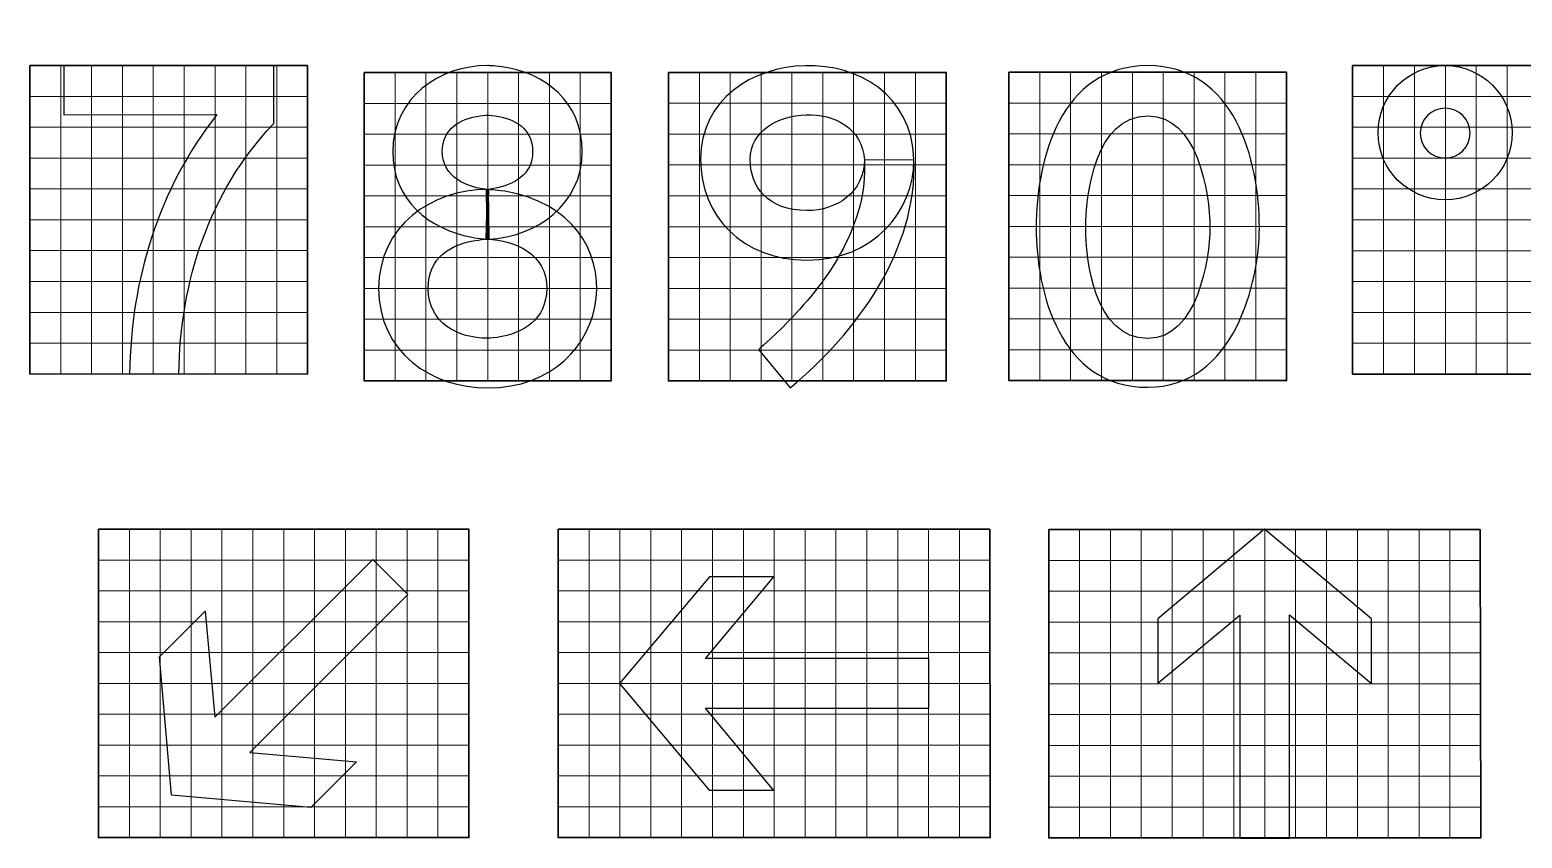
# Model space of a CAD drawing. Header units: millimetres. Extents: x -151 to 54, y -46 to 128.
# Drawn here: x -71.2 to -6.7, y 55.5 to 90.4 of the extents above; entities that cross this region are included whole.
import ezdxf

# ---------------------------------------------------------------- set-up
doc = ezdxf.new("R2010")
doc.units = ezdxf.units.MM
doc.header["$MEASUREMENT"] = 0
doc.layers.add('ESQUEMA', color=7, linetype='Continuous')

msp = doc.modelspace()

# ---------------------------------------------------------------- linework, layer by layer
at = {"layer": 'ESQUEMA', "color": 250}
for points, knots in [([(-39.7026, 76.5731), (-39.7026, 76.5731), (-39.1526, 77.0292), (-38.4372, 77.7644), (-38.4372, 77.7644), (-36.6285, 79.6239), (-34.9934, 82.0175), (-35.1324, 84.7501), (-35.1324, 84.7501), (-35.2742, 87.5456), (-40.0663, 87.1857), (-40.0656, 84.7988), (-40.0656, 84.7988), (-40.0649, 83.5895), (-39.3054, 82.5869), (-37.6135, 82.5784), (-37.6135, 82.5784), (-36.3096, 82.5721), (-35.1437, 83.3842), (-35.132, 84.7759), (-35.132, 84.7759), (-35.132, 84.7759), (-32.9917, 84.7576), (-32.9917, 84.7576), (-32.9917, 84.7576), (-33.0104, 82.5837), (-34.6992, 80.424), (-37.6241, 80.4381), (-37.6241, 80.4381), (-40.4039, 80.4519), (-42.2056, 82.3234), (-42.2063, 84.7981), (-42.2063, 84.7981), (-42.2077, 89.9801), (-33.2168, 90.3882), (-32.9924, 84.8101), (-32.9924, 84.8101), (-32.8344, 80.9013), (-35.4559, 77.3016), (-38.3377, 74.9239), (-38.3377, 74.9239), (-38.3377, 74.9239), (-39.7026, 76.5731), (-39.7026, 76.5731)], [0, 0, 0, 0, 0.0833333, 0.0833333, 0.0833333, 0.0833333, 0.1666667, 0.1666667, 0.1666667, 0.1666667, 0.25, 0.25, 0.25, 0.25, 0.3333333, 0.3333333, 0.3333333, 0.3333333, 0.4166667, 0.4166667, 0.4166667, 0.4166667, 0.5, 0.5, 0.5, 0.5, 0.5833333, 0.5833333, 0.5833333, 0.5833333, 0.6666667, 0.6666667, 0.6666667, 0.6666667, 0.75, 0.75, 0.75, 0.75, 0.8333333, 0.8333333, 0.8333333, 0.8333333, 1, 1, 1, 1]), ([(-60.6323, 86.3375), (-60.6323, 86.3375), (-60.6573, 86.3121), (-60.6573, 86.3121), (-60.6573, 86.3121), (-63.44, 83.3767), (-64.6712, 79.4993), (-64.7298, 75.5161), (-64.7298, 75.5161), (-64.7298, 75.5161), (-66.8542, 75.5161), (-66.8542, 75.5161), (-66.8542, 75.5161), (-66.7943, 79.6235), (-65.6269, 83.4687), (-63.0912, 86.7249), (-63.0912, 86.7249), (-63.0912, 86.7249), (-69.7011, 86.7214), (-69.7011, 86.7214), (-69.7011, 86.7214), (-69.7011, 86.7214), (-69.7022, 88.8408), (-69.7022, 88.8408), (-69.7022, 88.8408), (-69.7022, 88.8408), (-60.6323, 88.8408), (-60.6323, 88.8408), (-60.6323, 88.8408), (-60.6323, 88.8408), (-60.6323, 86.3375), (-60.6323, 86.3375)], [0, 0, 0, 0, 0.1111111, 0.1111111, 0.1111111, 0.1111111, 0.2222222, 0.2222222, 0.2222222, 0.2222222, 0.3333333, 0.3333333, 0.3333333, 0.3333333, 0.4444444, 0.4444444, 0.4444444, 0.4444444, 0.5555556, 0.5555556, 0.5555556, 0.5555556, 0.6666667, 0.6666667, 0.6666667, 0.6666667, 0.7777778, 0.7777778, 0.7777778, 0.7777778, 1, 1, 1, 1]), ([(-50.7851, 88.7907), (-48.9062, 88.5286), (-47.3149, 87.2752), (-47.3149, 85.1285), (-47.3149, 85.1285), (-47.3149, 82.8379), (-49.2978, 81.4342), (-51.3496, 81.3457), (-51.3496, 81.3457), (-51.3496, 81.3457), (-51.3827, 83.4842), (-51.3827, 83.4842), (-51.3827, 83.4842), (-51.3827, 83.4842), (-51.0945, 83.481), (-50.662, 83.4098), (-50.662, 83.4098), (-44.766, 82.4439), (-45.7796, 74.8771), (-51.4053, 74.9216), (-51.4053, 74.9216), (-53.8208, 74.9036), (-56.1043, 76.4593), (-56.1043, 79.2092), (-56.1043, 79.2092), (-56.1043, 81.9045), (-53.8225, 83.4955), (-51.4088, 83.4846), (-51.4088, 83.4846), (-51.4088, 83.4846), (-51.4625, 81.3457), (-51.4625, 81.3457), (-51.4625, 81.3457), (-51.4625, 81.3457), (-51.7105, 81.357), (-52.0816, 81.4293), (-52.0816, 81.4293), (-53.9365, 81.7902), (-55.4972, 83.0076), (-55.4972, 85.1285), (-55.4972, 85.1285), (-55.4972, 87.454), (-53.4617, 88.857), (-51.4064, 88.8404), (-51.4064, 88.8404), (-51.4064, 88.8404), (-51.158, 88.8429), (-50.7851, 88.7907)], [0, 0, 0, 0, 0.0769231, 0.0769231, 0.0769231, 0.0769231, 0.1538462, 0.1538462, 0.1538462, 0.1538462, 0.2307692, 0.2307692, 0.2307692, 0.2307692, 0.3076923, 0.3076923, 0.3076923, 0.3076923, 0.3846154, 0.3846154, 0.3846154, 0.3846154, 0.4615385, 0.4615385, 0.4615385, 0.4615385, 0.5384615, 0.5384615, 0.5384615, 0.5384615, 0.6153846, 0.6153846, 0.6153846, 0.6153846, 0.6923077, 0.6923077, 0.6923077, 0.6923077, 0.7692308, 0.7692308, 0.7692308, 0.7692308, 0.8461538, 0.8461538, 0.8461538, 0.8461538, 1, 1, 1, 1]), ([(-27.7171, 81.8383), (-27.7171, 84.7826), (-26.6588, 88.8406), (-22.8985, 88.8406), (-22.8985, 88.8406), (-19.1644, 88.8406), (-18.0789, 84.7823), (-18.0789, 81.8383), (-18.0789, 81.8383), (-18.0789, 79.5111), (-19.1644, 74.9415), (-22.8985, 74.9415), (-22.8985, 74.9415), (-26.6881, 74.9415), (-27.7171, 79.0641), (-27.7171, 81.8383)], [0, 0, 0, 0, 0.2, 0.2, 0.2, 0.2, 0.4, 0.4, 0.4, 0.4, 0.6, 0.6, 0.6, 0.6, 1, 1, 1, 1]), ([(-12.9574, 85.9433), (-12.9574, 84.34), (-11.6627, 83.046), (-10.0597, 83.046), (-10.0597, 83.046), (-8.4563, 83.046), (-7.1623, 84.34), (-7.1623, 85.9433), (-7.1623, 85.9433), (-7.1623, 87.5467), (-8.4563, 88.8407), (-10.0597, 88.8407), (-10.0597, 88.8407), (-11.6627, 88.8407), (-12.9574, 87.5467), (-12.9574, 85.9433)], [0, 0, 0, 0, 0.2, 0.2, 0.2, 0.2, 0.4, 0.4, 0.4, 0.4, 0.6, 0.6, 0.6, 0.6, 1, 1, 1, 1]), ([(-11.1311, 85.9243), (-11.1311, 86.518), (-10.652, 86.9974), (-10.0583, 86.9974), (-10.0583, 86.9974), (-9.4646, 86.9974), (-8.9851, 86.518), (-8.9851, 85.9243), (-8.9851, 85.9243), (-8.9851, 85.3306), (-9.4646, 84.8511), (-10.0583, 84.8511), (-10.0583, 84.8511), (-10.652, 84.8511), (-11.1311, 85.3306), (-11.1311, 85.9243)], [0, 0, 0, 0, 0.2, 0.2, 0.2, 0.2, 0.4, 0.4, 0.4, 0.4, 0.6, 0.6, 0.6, 0.6, 1, 1, 1, 1]), ([(-51.0811, 86.6708), (-51.2748, 86.6984), (-51.4039, 86.7001), (-51.4039, 86.7001), (-51.4039, 86.7001), (-51.4039, 86.7001), (-51.5334, 86.698), (-51.7274, 86.6701), (-51.7274, 86.6701), (-52.5525, 86.5537), (-53.3562, 86.1339), (-53.3562, 85.1285), (-53.3562, 85.1285), (-53.3562, 84.0247), (-52.2777, 83.5484), (-51.3475, 83.4831), (-51.3475, 83.4831), (-51.3475, 83.4831), (-51.4011, 81.3439), (-51.4011, 81.3439), (-51.4011, 81.3439), (-51.4011, 81.3439), (-51.5658, 81.3414), (-51.8131, 81.304), (-51.8131, 81.304), (-52.9769, 81.1294), (-53.964, 80.59), (-53.964, 79.2092), (-53.964, 79.2092), (-53.964, 77.7198), (-52.6658, 77.0576), (-51.4141, 77.0619), (-51.4141, 77.0619), (-51.4141, 77.0619), (-51.2409, 77.0644), (-50.994, 77.0996), (-50.994, 77.0996), (-49.8591, 77.2637), (-48.8554, 77.8616), (-48.8484, 79.2156), (-48.8484, 79.2156), (-48.8396, 80.6867), (-50.1886, 81.3026), (-51.4268, 81.3443), (-51.4268, 81.3443), (-51.4268, 81.3443), (-51.4603, 83.4831), (-51.4603, 83.4831), (-51.4603, 83.4831), (-51.4603, 83.4831), (-51.3305, 83.492), (-51.1358, 83.5297), (-51.1358, 83.5297), (-50.2821, 83.6945), (-49.4559, 84.0984), (-49.4559, 85.1285), (-49.4559, 85.1285), (-49.4559, 86.1357), (-50.2542, 86.5555), (-51.0811, 86.6708)], [0, 0, 0, 0, 0.0625, 0.0625, 0.0625, 0.0625, 0.125, 0.125, 0.125, 0.125, 0.1875, 0.1875, 0.1875, 0.1875, 0.25, 0.25, 0.25, 0.25, 0.3125, 0.3125, 0.3125, 0.3125, 0.375, 0.375, 0.375, 0.375, 0.4375, 0.4375, 0.4375, 0.4375, 0.5, 0.5, 0.5, 0.5, 0.5625, 0.5625, 0.5625, 0.5625, 0.625, 0.625, 0.625, 0.625, 0.6875, 0.6875, 0.6875, 0.6875, 0.75, 0.75, 0.75, 0.75, 0.8125, 0.8125, 0.8125, 0.8125, 0.875, 0.875, 0.875, 0.875, 1, 1, 1, 1]), ([(-22.8971, 77.0487), (-20.7512, 77.0487), (-20.2195, 80.5045), (-20.2195, 81.8225), (-20.2195, 81.8225), (-20.2195, 83.3818), (-20.7512, 86.6703), (-22.8971, 86.6703), (-22.8971, 86.6703), (-25.1891, 86.6703), (-25.5775, 83.1972), (-25.5775, 81.8225), (-25.5775, 81.8225), (-25.5775, 80.5041), (-25.2184, 77.0487), (-22.8971, 77.0487)], [0, 0, 0, 0, 0.2, 0.2, 0.2, 0.2, 0.4, 0.4, 0.4, 0.4, 0.6, 0.6, 0.6, 0.6, 1, 1, 1, 1]), ([(-16.7741, 65.1077), (-16.7741, 65.1077), (-16.7738, 55.4585), (-16.7738, 55.4585), (-16.7738, 55.4585), (-16.7738, 55.4585), (-18.9194, 55.4585), (-18.9194, 55.4585), (-18.9194, 55.4585), (-18.9194, 55.4585), (-18.9187, 65.1006), (-18.9187, 65.1006), (-18.9187, 65.1006), (-18.9187, 65.1006), (-22.4588, 62.1577), (-22.4588, 62.1577), (-22.4588, 62.1577), (-22.4588, 62.1577), (-22.4588, 64.9436), (-22.4588, 64.9436), (-22.4588, 64.9436), (-22.4588, 64.9436), (-17.8543, 68.8097), (-17.8543, 68.8097), (-17.8543, 68.8097), (-17.8543, 68.8097), (-13.2372, 64.9316), (-13.2372, 64.9316), (-13.2372, 64.9316), (-13.2372, 64.9316), (-13.2372, 62.1436), (-13.2372, 62.1436), (-13.2372, 62.1436), (-13.2372, 62.1436), (-16.7741, 65.1077), (-16.7741, 65.1077)], [0, 0, 0, 0, 0.1, 0.1, 0.1, 0.1, 0.2, 0.2, 0.2, 0.2, 0.3, 0.3, 0.3, 0.3, 0.4, 0.4, 0.4, 0.4, 0.5, 0.5, 0.5, 0.5, 0.6, 0.6, 0.6, 0.6, 0.7, 0.7, 0.7, 0.7, 0.8, 0.8, 0.8, 0.8, 1, 1, 1, 1]), ([(-61.6641, 59.1652), (-61.6641, 59.1652), (-54.841, 65.9879), (-54.841, 65.9879), (-54.841, 65.9879), (-54.841, 65.9879), (-56.3583, 67.5052), (-56.3583, 67.5052), (-56.3583, 67.5052), (-56.3583, 67.5052), (-63.1757, 60.6867), (-63.1757, 60.6867), (-63.1757, 60.6867), (-63.1757, 60.6867), (-63.598, 65.2711), (-63.598, 65.2711), (-63.598, 65.2711), (-63.598, 65.2711), (-65.5679, 63.3012), (-65.5679, 63.3012), (-65.5679, 63.3012), (-65.5679, 63.3012), (-65.0458, 57.311), (-65.0458, 57.311), (-65.0458, 57.311), (-65.0458, 57.311), (-59.0391, 56.7886), (-59.0391, 56.7886), (-59.0391, 56.7886), (-59.0391, 56.7886), (-57.0674, 58.7599), (-57.0674, 58.7599), (-57.0674, 58.7599), (-57.0674, 58.7599), (-61.6641, 59.1652), (-61.6641, 59.1652)], [0, 0, 0, 0, 0.1, 0.1, 0.1, 0.1, 0.2, 0.2, 0.2, 0.2, 0.3, 0.3, 0.3, 0.3, 0.4, 0.4, 0.4, 0.4, 0.5, 0.5, 0.5, 0.5, 0.6, 0.6, 0.6, 0.6, 0.7, 0.7, 0.7, 0.7, 0.8, 0.8, 0.8, 0.8, 1, 1, 1, 1]), ([(-42.0002, 63.2203), (-42.0002, 63.2203), (-32.3506, 63.2206), (-32.3506, 63.2206), (-32.3506, 63.2206), (-32.3506, 63.2206), (-32.3506, 61.0754), (-32.3506, 61.0754), (-32.3506, 61.0754), (-32.3506, 61.0754), (-41.9931, 61.0761), (-41.9931, 61.0761), (-41.9931, 61.0761), (-41.9931, 61.0761), (-39.0502, 57.5356), (-39.0502, 57.5356), (-39.0502, 57.5356), (-39.0502, 57.5356), (-41.8358, 57.5356), (-41.8358, 57.5356), (-41.8358, 57.5356), (-41.8358, 57.5356), (-45.7019, 62.1404), (-45.7019, 62.1404), (-45.7019, 62.1404), (-45.7019, 62.1404), (-41.8241, 66.7579), (-41.8241, 66.7579), (-41.8241, 66.7579), (-41.8241, 66.7579), (-39.0358, 66.7579), (-39.0358, 66.7579), (-39.0358, 66.7579), (-39.0358, 66.7579), (-42.0002, 63.2203), (-42.0002, 63.2203)], [0, 0, 0, 0, 0.1, 0.1, 0.1, 0.1, 0.2, 0.2, 0.2, 0.2, 0.3, 0.3, 0.3, 0.3, 0.4, 0.4, 0.4, 0.4, 0.5, 0.5, 0.5, 0.5, 0.6, 0.6, 0.6, 0.6, 0.7, 0.7, 0.7, 0.7, 0.8, 0.8, 0.8, 0.8, 1, 1, 1, 1])]:
    msp.add_open_spline(points, degree=3, knots=knots, dxfattribs=at)
at = {"layer": 'ESQUEMA', "color": 154, "lineweight": 30}
for points in [[(-71.1636, 88.8412), (-71.1636, 88.8412), (-59.1709, 88.8402), (-59.1709, 88.8402), (-59.1709, 88.8402), (-59.1709, 88.8402), (-59.1709, 75.5161), (-59.1709, 75.5161), (-59.1709, 75.5161), (-59.1709, 75.5161), (-71.1636, 75.5154), (-71.1636, 75.5154), (-71.1636, 75.5154), (-71.1636, 75.5154), (-71.1636, 88.8412), (-71.1636, 88.8412)], [(-56.7266, 88.544), (-56.7266, 88.544), (-46.066, 88.5429), (-46.066, 88.5429), (-46.066, 88.5429), (-46.066, 88.5429), (-46.066, 75.2188), (-46.066, 75.2188), (-46.066, 75.2188), (-46.066, 75.2188), (-56.7266, 75.2181), (-56.7266, 75.2181), (-56.7266, 75.2181), (-56.7266, 75.2181), (-56.7266, 88.544), (-56.7266, 88.544)], [(-43.5921, 88.5453), (-43.5921, 88.5453), (-31.5991, 88.5443), (-31.5991, 88.5443), (-31.5991, 88.5443), (-31.5991, 88.5443), (-31.5991, 75.2198), (-31.5991, 75.2198), (-31.5991, 75.2198), (-31.5991, 75.2198), (-43.5921, 75.2191), (-43.5921, 75.2191), (-43.5921, 75.2191), (-43.5921, 75.2191), (-43.5921, 88.5453), (-43.5921, 88.5453)], [(-28.8944, 88.5539), (-28.8944, 88.5539), (-16.902, 88.5532), (-16.902, 88.5532), (-16.902, 88.5532), (-16.902, 88.5532), (-16.902, 75.2288), (-16.902, 75.2288), (-16.902, 75.2288), (-16.902, 75.2288), (-28.8944, 75.2281), (-28.8944, 75.2281), (-28.8944, 75.2281), (-28.8944, 75.2281), (-28.8944, 88.5539), (-28.8944, 88.5539)], [(-14.0653, 88.8407), (-14.0653, 88.8407), (-6.054, 88.8397), (-6.054, 88.8397), (-6.054, 88.8397), (-6.054, 88.8397), (-6.054, 75.5153), (-6.054, 75.5153), (-6.054, 75.5153), (-6.054, 75.5153), (-14.0653, 75.5146), (-14.0653, 75.5146), (-14.0653, 75.5146), (-14.0653, 75.5146), (-14.0653, 88.8407), (-14.0653, 88.8407)], [(-68.2001, 68.8097), (-68.2001, 68.8097), (-52.209, 68.8087), (-52.209, 68.8087), (-52.209, 68.8087), (-52.209, 68.8087), (-52.209, 55.4843), (-52.209, 55.4843), (-52.209, 55.4843), (-52.209, 55.4843), (-68.2001, 55.4839), (-68.2001, 55.4839), (-68.2001, 55.4839), (-68.2001, 55.4839), (-68.2001, 68.8097), (-68.2001, 68.8097)], [(-48.3543, 68.8097), (-48.3543, 68.8097), (-29.7202, 68.8087), (-29.7202, 68.8087), (-29.7202, 68.8087), (-29.7202, 68.8087), (-29.6987, 55.4843), (-29.6987, 55.4843), (-29.6987, 55.4843), (-29.6987, 55.4843), (-48.3543, 55.4839), (-48.3543, 55.4839), (-48.3543, 55.4839), (-48.3543, 55.4839), (-48.3543, 68.8097), (-48.3543, 68.8097)], [(-27.1759, 68.797), (-27.1759, 68.797), (-8.5419, 68.7959), (-8.5419, 68.7959), (-8.5419, 68.7959), (-8.5419, 68.7959), (-8.52, 55.4715), (-8.52, 55.4715), (-8.52, 55.4715), (-8.52, 55.4715), (-27.1759, 55.4712), (-27.1759, 55.4712), (-27.1759, 55.4712), (-27.1759, 55.4712), (-27.1759, 68.797), (-27.1759, 68.797)]]:
    msp.add_open_spline(points, degree=3, knots=[0, 0, 0, 0, 0.2, 0.2, 0.2, 0.2, 0.4, 0.4, 0.4, 0.4, 0.6, 0.6, 0.6, 0.6, 1, 1, 1, 1], dxfattribs=at)
at = {"layer": 'ESQUEMA', "color": 154, "lineweight": 15}
for points in [[(-69.8307, 88.8411), (-69.8307, 88.8411), (-69.8307, 75.5156), (-69.8307, 75.5156)], [(-68.4985, 88.8411), (-68.4985, 88.8411), (-68.4985, 75.5156), (-68.4985, 75.5156)], [(-67.1659, 88.8409), (-67.1659, 88.8409), (-67.1659, 75.5154), (-67.1659, 75.5154)], [(-65.833, 88.8407), (-65.833, 88.8407), (-65.833, 75.5156), (-65.833, 75.5156)], [(-64.5011, 88.8407), (-64.5011, 88.8407), (-64.5011, 75.5156), (-64.5011, 75.5156)], [(-63.1682, 88.8407), (-63.1682, 88.8407), (-63.1682, 75.516), (-63.1682, 75.516)], [(-61.836, 88.8404), (-61.836, 88.8404), (-61.836, 75.5156), (-61.836, 75.5156)], [(-60.5031, 88.8404), (-60.5031, 88.8404), (-60.5031, 75.516), (-60.5031, 75.516)], [(-55.3933, 88.5438), (-55.3933, 88.5438), (-55.3933, 75.2179), (-55.3933, 75.2179)], [(-54.0611, 88.5436), (-54.0611, 88.5436), (-54.0611, 75.2181), (-54.0611, 75.2181)], [(-52.7282, 88.5436), (-52.7282, 88.5436), (-52.7282, 75.2181), (-52.7282, 75.2181)], [(-51.3957, 88.5434), (-51.3957, 88.5434), (-51.3957, 75.2183), (-51.3957, 75.2183)], [(-50.0638, 88.5432), (-50.0638, 88.5432), (-50.0638, 75.2185), (-50.0638, 75.2185)], [(-48.7308, 88.5432), (-48.7308, 88.5432), (-48.7308, 75.2185), (-48.7308, 75.2185)], [(-47.3983, 88.5431), (-47.3983, 88.5431), (-47.3983, 75.2183), (-47.3983, 75.2183)], [(-42.2592, 88.5452), (-42.2592, 88.5452), (-42.2592, 75.2193), (-42.2592, 75.2193)], [(-40.927, 88.545), (-40.927, 88.545), (-40.927, 75.2195), (-40.927, 75.2195)], [(-39.5945, 88.545), (-39.5945, 88.545), (-39.5945, 75.2195), (-39.5945, 75.2195)], [(-38.2616, 88.5448), (-38.2616, 88.5448), (-38.2616, 75.2197), (-38.2616, 75.2197)], [(-36.9297, 88.5446), (-36.9297, 88.5446), (-36.9297, 75.2195), (-36.9297, 75.2195)], [(-35.5968, 88.5446), (-35.5968, 88.5446), (-35.5968, 75.2198), (-35.5968, 75.2198)], [(-34.2642, 88.5444), (-34.2642, 88.5444), (-34.2642, 75.2197), (-34.2642, 75.2197)], [(-32.932, 88.5443), (-32.932, 88.5443), (-32.932, 75.2199), (-32.932, 75.2199)], [(-27.5621, 88.5538), (-27.5621, 88.5538), (-27.5621, 75.2283), (-27.5621, 75.2283)], [(-26.2295, 88.5538), (-26.2295, 88.5538), (-26.2295, 75.2286), (-26.2295, 75.2286)], [(-24.897, 88.5538), (-24.897, 88.5538), (-24.897, 75.2286), (-24.897, 75.2286)], [(-23.5644, 88.5536), (-23.5644, 88.5536), (-23.5644, 75.2285), (-23.5644, 75.2285)], [(-22.2319, 88.5536), (-22.2319, 88.5536), (-22.2319, 75.2285), (-22.2319, 75.2285)], [(-20.8993, 88.5532), (-20.8993, 88.5532), (-20.8993, 75.2285), (-20.8993, 75.2285)], [(-19.5667, 88.5532), (-19.5667, 88.5532), (-19.5667, 75.2285), (-19.5667, 75.2285)], [(-18.2345, 88.5532), (-18.2345, 88.5532), (-18.2345, 75.2285), (-18.2345, 75.2285)], [(-12.7158, 88.8404), (-12.7158, 88.8404), (-12.7158, 75.5146), (-12.7158, 75.5146)], [(-11.3833, 88.8404), (-11.3833, 88.8404), (-11.3833, 75.5149), (-11.3833, 75.5149)], [(-10.0514, 88.8404), (-10.0514, 88.8404), (-10.0514, 75.5149), (-10.0514, 75.5149)], [(-8.7185, 88.84), (-8.7185, 88.84), (-8.7185, 75.5149), (-8.7185, 75.5149)], [(-7.3863, 88.84), (-7.3863, 88.84), (-7.3863, 75.5149), (-7.3863, 75.5149)], [(-71.1636, 87.5089), (-71.1636, 87.5089), (-59.1709, 87.5089), (-59.1709, 87.5089)], [(-56.7266, 87.2115), (-56.7266, 87.2115), (-46.066, 87.2115), (-46.066, 87.2115)], [(-43.5921, 87.2129), (-43.5921, 87.2129), (-31.5991, 87.2129), (-31.5991, 87.2129)], [(-28.8944, 87.2215), (-28.8944, 87.2215), (-16.902, 87.2215), (-16.902, 87.2215)], [(-14.0491, 87.5082), (-14.0491, 87.5082), (-6.0541, 87.5082), (-6.0541, 87.5082)], [(-71.1636, 86.1761), (-71.1636, 86.1761), (-59.1709, 86.1761), (-59.1709, 86.1761)], [(-56.7266, 85.8788), (-56.7266, 85.8788), (-46.066, 85.8788), (-46.066, 85.8788)], [(-43.5921, 85.88), (-43.5921, 85.88), (-31.5991, 85.88), (-31.5991, 85.88)], [(-28.8944, 85.8888), (-28.8944, 85.8888), (-16.902, 85.8888), (-16.902, 85.8888)], [(-14.0491, 86.1754), (-14.0491, 86.1754), (-6.0541, 86.1754), (-6.0541, 86.1754)], [(-71.1636, 84.8434), (-71.1636, 84.8434), (-59.1709, 84.8434), (-59.1709, 84.8434)], [(-56.7266, 84.5459), (-56.7266, 84.5459), (-46.066, 84.5459), (-46.066, 84.5459)], [(-43.5921, 84.5471), (-43.5921, 84.5471), (-31.5991, 84.5471), (-31.5991, 84.5471)], [(-28.8944, 84.5563), (-28.8944, 84.5563), (-16.902, 84.5563), (-16.902, 84.5563)], [(-14.0491, 84.8427), (-14.0491, 84.8427), (-6.0541, 84.8427), (-6.0541, 84.8427)], [(-71.1636, 83.5108), (-71.1636, 83.5108), (-59.1709, 83.5108), (-59.1709, 83.5108)], [(-56.7266, 83.2133), (-56.7266, 83.2133), (-46.066, 83.2133), (-46.066, 83.2133)], [(-43.5921, 83.2147), (-43.5921, 83.2147), (-31.5991, 83.2147), (-31.5991, 83.2147)], [(-28.8944, 83.2237), (-28.8944, 83.2237), (-16.902, 83.2237), (-16.902, 83.2237)], [(-14.0491, 83.5101), (-14.0491, 83.5101), (-6.0541, 83.5101), (-6.0541, 83.5101)], [(-71.1636, 82.1784), (-71.1636, 82.1784), (-59.1709, 82.1784), (-59.1709, 82.1784)], [(-56.7266, 81.8808), (-56.7266, 81.8808), (-46.066, 81.8808), (-46.066, 81.8808)], [(-43.5921, 81.8822), (-43.5921, 81.8822), (-31.5991, 81.8822), (-31.5991, 81.8822)], [(-28.8944, 81.8911), (-28.8944, 81.8911), (-16.902, 81.8911), (-16.902, 81.8911)], [(-14.0491, 82.1778), (-14.0491, 82.1778), (-6.0541, 82.1778), (-6.0541, 82.1778)], [(-71.1636, 80.8455), (-71.1636, 80.8455), (-59.1709, 80.8455), (-59.1709, 80.8455)], [(-56.7266, 80.5482), (-56.7266, 80.5482), (-46.066, 80.5482), (-46.066, 80.5482)], [(-43.5921, 80.5496), (-43.5921, 80.5496), (-31.5991, 80.5496), (-31.5991, 80.5496)], [(-28.8944, 80.5582), (-28.8944, 80.5582), (-16.902, 80.5582), (-16.902, 80.5582)], [(-14.0491, 80.8449), (-14.0491, 80.8449), (-6.0541, 80.8449), (-6.0541, 80.8449)], [(-71.1636, 79.5128), (-71.1636, 79.5128), (-59.1709, 79.5128), (-59.1709, 79.5128)], [(-14.0491, 79.5121), (-14.0491, 79.5121), (-6.0541, 79.5121), (-6.0541, 79.5121)], [(-56.7266, 79.2157), (-56.7266, 79.2157), (-46.066, 79.2157), (-46.066, 79.2157)], [(-43.5921, 79.217), (-43.5921, 79.217), (-31.5991, 79.217), (-31.5991, 79.217)], [(-28.8944, 79.2256), (-28.8944, 79.2256), (-16.902, 79.2256), (-16.902, 79.2256)], [(-71.1636, 78.1804), (-71.1636, 78.1804), (-59.1709, 78.1804), (-59.1709, 78.1804)], [(-14.0491, 78.1797), (-14.0491, 78.1797), (-6.0541, 78.1797), (-6.0541, 78.1797)], [(-56.7266, 77.8829), (-56.7266, 77.8829), (-46.066, 77.8829), (-46.066, 77.8829)], [(-43.5921, 77.8841), (-43.5921, 77.8841), (-31.5991, 77.8841), (-31.5991, 77.8841)], [(-28.8944, 77.8931), (-28.8944, 77.8931), (-16.902, 77.8931), (-16.902, 77.8931)], [(-71.1636, 76.8477), (-71.1636, 76.8477), (-59.1709, 76.8477), (-59.1709, 76.8477)], [(-14.0491, 76.8471), (-14.0491, 76.8471), (-6.0541, 76.8471), (-6.0541, 76.8471)], [(-56.7266, 76.5502), (-56.7266, 76.5502), (-46.066, 76.5502), (-46.066, 76.5502)], [(-43.5921, 76.5516), (-43.5921, 76.5516), (-31.5991, 76.5516), (-31.5991, 76.5516)], [(-28.8944, 76.5605), (-28.8944, 76.5605), (-16.902, 76.5605), (-16.902, 76.5605)], [(-66.8672, 68.8096), (-66.8672, 68.8096), (-66.8672, 55.4837), (-66.8672, 55.4837)], [(-65.5347, 68.8094), (-65.5347, 68.8094), (-65.5347, 55.4839), (-65.5347, 55.4839)], [(-64.2021, 68.8092), (-64.2021, 68.8092), (-64.2021, 55.4841), (-64.2021, 55.4841)], [(-62.8699, 68.8092), (-62.8699, 68.8092), (-62.8699, 55.4841), (-62.8699, 55.4841)], [(-61.537, 68.8091), (-61.537, 68.8091), (-61.537, 55.4839), (-61.537, 55.4839)], [(-60.2048, 68.8089), (-60.2048, 68.8089), (-60.2048, 55.4841), (-60.2048, 55.4841)], [(-58.8718, 68.8089), (-58.8718, 68.8089), (-58.8718, 55.4841), (-58.8718, 55.4841)], [(-57.5393, 68.8087), (-57.5393, 68.8087), (-57.5393, 55.4839), (-57.5393, 55.4839)], [(-56.207, 68.8085), (-56.207, 68.8085), (-56.207, 55.4841), (-56.207, 55.4841)], [(-54.8745, 68.8087), (-54.8745, 68.8087), (-54.8745, 55.4839), (-54.8745, 55.4839)], [(-53.5423, 68.8085), (-53.5423, 68.8085), (-53.5423, 55.4841), (-53.5423, 55.4841)], [(-47.0214, 68.8096), (-47.0214, 68.8096), (-47.0214, 55.4837), (-47.0214, 55.4837)], [(-45.6892, 68.8094), (-45.6892, 68.8094), (-45.6892, 55.4839), (-45.6892, 55.4839)], [(-44.3563, 68.8092), (-44.3563, 68.8092), (-44.3563, 55.4841), (-44.3563, 55.4841)], [(-43.0241, 68.8092), (-43.0241, 68.8092), (-43.0241, 55.4841), (-43.0241, 55.4841)], [(-41.6915, 68.8091), (-41.6915, 68.8091), (-41.6915, 55.4839), (-41.6915, 55.4839)], [(-40.3589, 68.8089), (-40.3589, 68.8089), (-40.3589, 55.4841), (-40.3589, 55.4841)], [(-39.0264, 68.8089), (-39.0264, 68.8089), (-39.0264, 55.4841), (-39.0264, 55.4841)], [(-37.6938, 68.8087), (-37.6938, 68.8087), (-37.6938, 55.4839), (-37.6938, 55.4839)], [(-36.3612, 68.8085), (-36.3612, 68.8085), (-36.3612, 55.4841), (-36.3612, 55.4841)], [(-35.0287, 68.8087), (-35.0287, 68.8087), (-35.0287, 55.4839), (-35.0287, 55.4839)], [(-33.6961, 68.8085), (-33.6961, 68.8085), (-33.6961, 55.4841), (-33.6961, 55.4841)], [(-32.3639, 68.8087), (-32.3639, 68.8087), (-32.3639, 55.4839), (-32.3639, 55.4839)], [(-31.031, 68.8085), (-31.031, 68.8085), (-31.031, 55.4841), (-31.031, 55.4841)], [(-25.843, 68.7968), (-25.843, 68.7968), (-25.843, 55.471), (-25.843, 55.471)], [(-24.5108, 68.7968), (-24.5108, 68.7968), (-24.5108, 55.471), (-24.5108, 55.471)], [(-23.1779, 68.7966), (-23.1779, 68.7966), (-23.1779, 55.4715), (-23.1779, 55.4715)], [(-21.846, 68.7965), (-21.846, 68.7965), (-21.846, 55.4714), (-21.846, 55.4714)], [(-20.5131, 68.7965), (-20.5131, 68.7965), (-20.5131, 55.4714), (-20.5131, 55.4714)], [(-19.1809, 68.7963), (-19.1809, 68.7963), (-19.1809, 55.4715), (-19.1809, 55.4715)], [(-17.8483, 68.7961), (-17.8483, 68.7961), (-17.8483, 55.4714), (-17.8483, 55.4714)], [(-16.5151, 68.796), (-16.5151, 68.796), (-16.5151, 55.4716), (-16.5151, 55.4716)], [(-15.1829, 68.796), (-15.1829, 68.796), (-15.1829, 55.4716), (-15.1829, 55.4716)], [(-13.8506, 68.796), (-13.8506, 68.796), (-13.8506, 55.4716), (-13.8506, 55.4716)], [(-12.5181, 68.796), (-12.5181, 68.796), (-12.5181, 55.4716), (-12.5181, 55.4716)], [(-11.1855, 68.796), (-11.1855, 68.796), (-11.1855, 55.4716), (-11.1855, 55.4716)], [(-9.8526, 68.796), (-9.8526, 68.796), (-9.8526, 55.4716), (-9.8526, 55.4716)], [(-68.2001, 67.4772), (-68.2001, 67.4772), (-52.209, 67.4772), (-52.209, 67.4772)], [(-48.3543, 67.4772), (-48.3543, 67.4772), (-29.6994, 67.4772), (-29.6994, 67.4772)], [(-27.1759, 67.4644), (-27.1759, 67.4644), (-8.5214, 67.4644), (-8.5214, 67.4644)], [(-68.2001, 66.1444), (-68.2001, 66.1444), (-52.209, 66.1444), (-52.209, 66.1444)], [(-48.3543, 66.1444), (-48.3543, 66.1444), (-29.6994, 66.1444), (-29.6994, 66.1444)], [(-27.1759, 66.1319), (-27.1759, 66.1319), (-8.5214, 66.1319), (-8.5214, 66.1319)], [(-68.2001, 64.8119), (-68.2001, 64.8119), (-52.209, 64.8119), (-52.209, 64.8119)], [(-48.3543, 64.8119), (-48.3543, 64.8119), (-29.6994, 64.8119), (-29.6994, 64.8119)], [(-27.1759, 64.7991), (-27.1759, 64.7991), (-8.5214, 64.7991), (-8.5214, 64.7991)], [(-68.2001, 63.4792), (-68.2001, 63.4792), (-52.209, 63.4792), (-52.209, 63.4792)], [(-48.3543, 63.4792), (-48.3543, 63.4792), (-29.6994, 63.4792), (-29.6994, 63.4792)], [(-27.1759, 63.4664), (-27.1759, 63.4664), (-8.5214, 63.4664), (-8.5214, 63.4664)], [(-68.2001, 62.1466), (-68.2001, 62.1466), (-52.209, 62.1466), (-52.209, 62.1466)], [(-48.3543, 62.1466), (-48.3543, 62.1466), (-29.6994, 62.1466), (-29.6994, 62.1466)], [(-27.1759, 62.134), (-27.1759, 62.134), (-8.5214, 62.134), (-8.5214, 62.134)], [(-68.2001, 60.814), (-68.2001, 60.814), (-52.209, 60.814), (-52.209, 60.814)], [(-48.3543, 60.814), (-48.3543, 60.814), (-29.6994, 60.814), (-29.6994, 60.814)], [(-27.1759, 60.8013), (-27.1759, 60.8013), (-8.5214, 60.8013), (-8.5214, 60.8013)], [(-68.2001, 59.4813), (-68.2001, 59.4813), (-52.209, 59.4813), (-52.209, 59.4813)], [(-48.3543, 59.4813), (-48.3543, 59.4813), (-29.6994, 59.4813), (-29.6994, 59.4813)], [(-27.1759, 59.4687), (-27.1759, 59.4687), (-8.5214, 59.4687), (-8.5214, 59.4687)], [(-68.2001, 58.1485), (-68.2001, 58.1485), (-52.209, 58.1485), (-52.209, 58.1485)], [(-48.3543, 58.1485), (-48.3543, 58.1485), (-29.6994, 58.1485), (-29.6994, 58.1485)], [(-27.1759, 58.136), (-27.1759, 58.136), (-8.5214, 58.136), (-8.5214, 58.136)], [(-68.2001, 56.816), (-68.2001, 56.816), (-52.209, 56.816), (-52.209, 56.816)], [(-48.3543, 56.816), (-48.3543, 56.816), (-29.6994, 56.816), (-29.6994, 56.816)], [(-27.1759, 56.8034), (-27.1759, 56.8034), (-8.5214, 56.8034), (-8.5214, 56.8034)]]:
    msp.add_open_spline(points, degree=3, dxfattribs=at)

doc.saveas('drawing.dxf')
